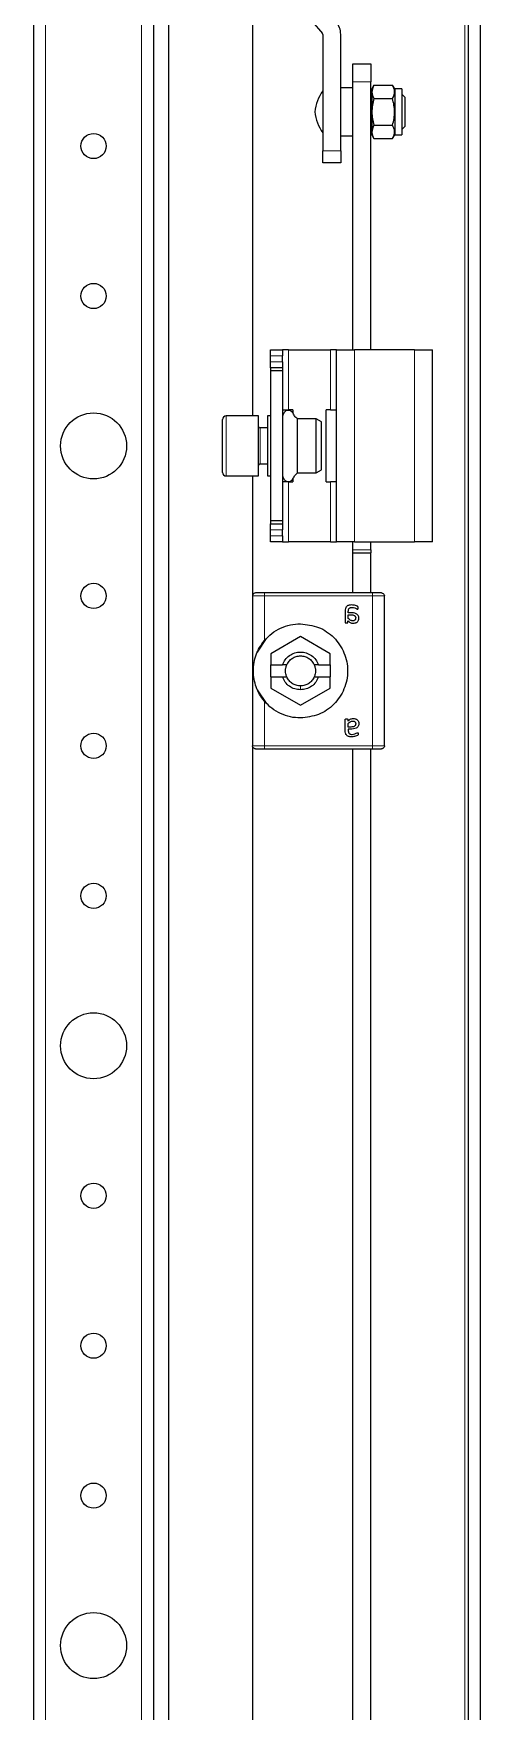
# Model space of a CAD drawing. Header units: millimetres. Extents: x -672 to 1653, y -981 to 741.
# Drawn here: x 1578 to 1652.5, y -597.9 to -318.2 of the extents above; entities that cross this region are included whole.
import ezdxf

# ---------------------------------------------------------------- set-up
doc = ezdxf.new("R2010")
doc.units = ezdxf.units.MM
doc.linetypes.add('SLD-Сплошная', pattern=[0])

msp = doc.modelspace()

# ---------------------------------------------------------------- linework, layer by layer
at = {"color": 7, "linetype": 'SLD-Сплошная', "lineweight": 25}
for p, q in [((1650.51, -864.41), (1650.51, 490.59)), ((1652.51, -864.41), (1652.51, 490.59)), ((1600.51, 454.59), (1600.51, -828.41)), ((1578.01, 430.59), (1578.01, -804.41)), ((1598.01, 430.59), (1598.01, -804.41)), ((1614.51, 8.09), (1614.51, -381.91)), ((1616.47, -306.79), (1626.16, -318.16)), ((1626.21, -318.29), (1626.21, -337.71)), ((1629.21, -337.71), (1629.21, -318.29)), ((1631.21, -326.21), (1631.21, -323.21)), ((1631.21, -323.21), (1634.21, -323.21)), ((1634.21, -323.21), (1634.21, -326.21)), ((1631.21, -327.21), (1629.21, -327.21)), ((1631.21, -370.91), (1631.21, -326.21)), ((1634.21, -370.91), (1634.21, -326.21)), ((1634.75, -326.76), (1634.41, -327.36)), ((1634.75, -326.76), (1637.86, -326.76)), ((1638.21, -327.36), (1637.86, -326.76)), ((1634.41, -328.26), (1634.21, -328.26)), ((1634.41, -327.36), (1634.41, -335.06)), ((1634.75, -328.99), (1637.86, -328.99)), ((1639.41, -327.36), (1638.21, -327.36)), ((1638.21, -327.36), (1638.21, -335.06)), ((1639.41, -327.36), (1639.41, -335.06)), ((1639.91, -328.76), (1639.41, -328.26)), ((1639.91, -328.76), (1639.91, -333.66)), ((1629.21, -335.21), (1631.21, -335.21)), ((1634.21, -334.16), (1634.41, -334.16)), ((1634.41, -335.06), (1634.75, -335.66)), ((1634.75, -333.44), (1637.86, -333.44)), ((1634.75, -335.66), (1637.86, -335.66)), ((1637.86, -335.66), (1638.21, -335.06)), ((1638.21, -335.06), (1639.41, -335.06)), ((1639.41, -334.16), (1639.91, -333.66)), ((1626.21, -339.71), (1626.21, -337.71)), ((1629.21, -337.71), (1629.21, -339.71)), ((1629.21, -339.71), (1626.21, -339.71)), ((1617.51, -371.91), (1617.51, -370.91)), ((1617.51, -370.91), (1619.51, -370.91)), ((1617.51, -372.91), (1617.51, -371.91)), ((1619.51, -370.91), (1619.51, -371.91)), ((1620.51, -370.91), (1619.51, -370.91)), ((1619.51, -372.91), (1619.51, -371.91)), ((1620.51, -370.91), (1627.51, -370.91)), ((1628.51, -370.91), (1627.51, -370.91)), ((1628.51, -402.91), (1628.51, -370.91)), ((1628.51, -370.91), (1631.51, -370.91)), ((1641.51, -370.91), (1631.51, -370.91)), ((1641.51, -370.91), (1644.51, -370.91)), ((1644.51, -402.91), (1644.51, -370.91)), ((1617.51, -373.91), (1617.51, -372.91)), ((1619.51, -373.91), (1617.51, -373.91)), ((1617.51, -373.91), (1617.51, -374.41)), ((1619.51, -374.41), (1617.51, -374.41)), ((1617.51, -374.41), (1617.51, -399.41)), ((1619.51, -372.91), (1619.51, -373.91)), ((1619.51, -373.91), (1619.51, -374.41)), ((1619.51, -374.41), (1619.51, -399.41)), ((1609.51, -391.31), (1609.51, -382.51)), ((1615.51, -381.91), (1610.11, -381.91)), ((1615.51, -391.91), (1615.51, -381.91)), ((1617.51, -381.91), (1617.01, -381.91)), ((1617.01, -381.91), (1617.01, -383.12)), ((1617.01, -383.12), (1617.01, -391.91)), ((1619.51, -380.91), (1620.51, -380.91)), ((1621.21, -380.91), (1620.51, -380.91)), ((1621.21, -380.91), (1621.21, -381.36)), ((1625.14, -382.41), (1622.01, -382.41)), ((1622.01, -391.41), (1622.01, -382.41)), ((1626.01, -382.91), (1625.14, -382.41)), ((1625.14, -391.41), (1625.14, -382.41)), ((1626.01, -390.91), (1626.01, -382.91)), ((1626.81, -392.91), (1626.81, -380.91)), ((1627.51, -380.91), (1626.81, -380.91)), ((1627.51, -380.91), (1628.51, -380.91)), ((1617.01, -383.91), (1615.76, -383.91)), ((1615.76, -389.91), (1617.01, -389.91)), ((1622.01, -391.41), (1625.14, -391.41)), ((1625.14, -391.41), (1626.01, -390.91)), ((1610.11, -391.91), (1615.51, -391.91)), ((1614.51, -391.91), (1614.51, -411.74)), ((1617.01, -391.91), (1617.51, -391.91)), ((1620.51, -392.91), (1619.51, -392.91)), ((1620.51, -392.91), (1621.21, -392.91)), ((1621.21, -392.46), (1621.21, -392.91)), ((1626.81, -392.91), (1627.51, -392.91)), ((1628.51, -392.91), (1627.51, -392.91)), ((1619.51, -399.41), (1617.51, -399.41)), ((1617.51, -399.41), (1617.51, -399.91)), ((1617.51, -399.91), (1619.51, -399.91)), ((1617.51, -400.91), (1617.51, -399.91)), ((1619.51, -399.41), (1619.51, -399.91)), ((1619.51, -399.91), (1619.51, -400.91)), ((1617.51, -401.91), (1617.51, -400.91)), ((1617.51, -402.91), (1617.51, -401.91)), ((1619.51, -401.91), (1619.51, -400.91)), ((1619.51, -401.91), (1619.51, -402.91)), ((1619.51, -402.91), (1617.51, -402.91)), ((1619.51, -402.91), (1620.51, -402.91)), ((1627.51, -402.91), (1620.51, -402.91)), ((1627.51, -402.91), (1628.51, -402.91)), ((1631.51, -402.91), (1628.51, -402.91)), ((1631.21, -404.21), (1631.21, -402.91)), ((1631.21, -404.71), (1631.21, -404.21)), ((1631.21, -404.71), (1634.21, -404.71)), ((1631.21, -411.41), (1631.21, -404.71)), ((1631.51, -402.91), (1641.51, -402.91)), ((1634.21, -404.21), (1634.21, -402.91)), ((1634.21, -404.21), (1634.21, -404.71)), ((1634.21, -411.41), (1634.21, -404.71)), ((1644.51, -402.91), (1641.51, -402.91)), ((1614.51, -411.91), (1614.51, -436.91)), ((1634.51, -411.41), (1616.51, -411.41)), ((1635.11, -411.41), (1634.86, -411.41)), ((1636.51, -436.91), (1636.51, -411.91)), ((1629.95, -414.45), (1629.95, -416.32)), ((1630.41, -416.32), (1630.41, -416.04)), ((1630.48, -414.71), (1630.48, -414.49)), ((1630.86, -414.71), (1630.48, -414.71)), ((1630.48, -415.06), (1630.91, -415.06)), ((1630.48, -415.65), (1630.48, -415.06)), ((1615.34, -421.29), (1616.84, -419.03)), ((1622.51, -418.7), (1617.56, -421.55)), ((1627.46, -421.55), (1622.51, -418.7)), ((1617.56, -421.55), (1617.56, -423.41)), ((1627.46, -423.41), (1627.46, -421.55)), ((1617.56, -423.41), (1619.52, -423.41)), ((1617.56, -425.41), (1617.56, -423.41)), ((1620.22, -423.41), (1619.52, -423.41)), ((1625.49, -423.41), (1624.8, -423.41)), ((1625.49, -423.41), (1627.46, -423.41)), ((1627.46, -423.41), (1627.46, -425.41)), ((1616.84, -429.8), (1615.34, -427.54)), ((1617.56, -425.41), (1617.56, -427.27)), ((1617.56, -425.41), (1619.52, -425.41)), ((1617.56, -427.27), (1622.51, -430.13)), ((1619.52, -425.41), (1620.22, -425.41)), ((1622.51, -430.13), (1627.46, -427.27)), ((1624.8, -425.41), (1625.49, -425.41)), ((1625.49, -425.41), (1627.46, -425.41)), ((1627.46, -427.27), (1627.46, -425.41)), ((1629.95, -434.37), (1629.95, -432.5)), ((1630.41, -432.51), (1630.41, -432.78)), ((1630.48, -433.77), (1630.48, -433.18)), ((1630.91, -433.77), (1630.48, -433.77)), ((1630.86, -434.12), (1630.48, -434.12)), ((1630.48, -434.12), (1630.48, -434.34)), ((1614.51, -437.09), (1614.51, -731.91)), ((1616.51, -437.41), (1634.51, -437.41)), ((1631.21, -720.91), (1631.21, -437.41)), ((1634.21, -720.91), (1634.21, -437.41)), ((1634.86, -437.41), (1635.11, -437.41))]:
    msp.add_line(p, q, dxfattribs=at)
at = {"color": 7, "linetype": 'SLD-Сплошная', "lineweight": 18}
for p, q in [((1649.91, 487.99), (1649.91, -861.81)), ((1580.01, 430.59), (1580.01, -804.41)), ((1596.01, 430.59), (1596.01, -804.41)), ((1634.21, -326.21), (1631.21, -326.21)), ((1626.21, -337.71), (1629.21, -337.71)), ((1619.51, -371.91), (1617.51, -371.91)), ((1620.51, -380.91), (1620.51, -370.91)), ((1627.51, -370.91), (1627.51, -380.91)), ((1631.51, -402.91), (1631.51, -370.91)), ((1641.51, -402.91), (1641.51, -370.91)), ((1617.51, -372.91), (1619.51, -372.91)), ((1610.11, -381.91), (1610.11, -391.91)), ((1615.76, -383.91), (1615.76, -385.38)), ((1615.76, -385.38), (1615.76, -389.91)), ((1620.51, -402.91), (1620.51, -392.91)), ((1627.51, -392.91), (1627.51, -402.91)), ((1619.51, -400.91), (1617.51, -400.91)), ((1617.51, -401.91), (1619.51, -401.91)), ((1631.21, -404.21), (1634.21, -404.21)), ((1616.51, -419.35), (1616.51, -411.91)), ((1616.51, -411.91), (1634.51, -411.91)), ((1634.51, -411.91), (1634.51, -436.91)), ((1622.51, -426.91), (1622.51, -427.56)), ((1616.51, -436.91), (1616.51, -429.47)), ((1634.51, -436.91), (1616.51, -436.91))]:
    msp.add_line(p, q, dxfattribs=at)
at = {"color": 7, "linetype": 'SLD-Сплошная', "lineweight": 25}
for centre, radius in [((1588.01, -336.91), 2.1), ((1588.01, -361.91), 2.1), ((1588.01, -386.91), 5.5), ((1588.01, -411.91), 2.1), ((1588.01, -436.91), 2.1), ((1588.01, -461.91), 2.1), ((1588.01, -486.91), 5.5), ((1588.01, -511.91), 2.1), ((1588.01, -536.91), 2.1), ((1588.01, -561.91), 2.1), ((1588.01, -586.91), 5.5)]:
    msp.add_circle(centre, radius, dxfattribs=at)
for centre, radius, start, end in [((1626.01, -318.29), 0.2, 0, 40.4367), ((1626.01, -318.29), 3.2, 0, 40.4367), ((1632.85, -332.17), 8, 146.1291, 173.1181), ((1632.85, -330.25), 8, 186.8819, 213.8709), ((1610.11, -382.51), 0.6, 90, 180), ((1615.76, -383.66), 0.25, 180, 270), ((1610.11, -391.31), 0.6, 180, 270), ((1615.76, -390.16), 0.25, 90, 180)]:
    msp.add_arc(centre, radius, start, end, dxfattribs=at)
for points, knots in [([(1634.75, -326.76), (1634.57, -327.16), (1634.24, -327.9), (1634.59, -328.64), (1634.75, -328.99)], [0, 0, 0, 0, 0.534707, 1, 1, 1, 1]), ([(1637.86, -328.99), (1638.04, -328.59), (1638.38, -327.85), (1638.02, -327.11), (1637.86, -326.76)], [0, 0, 0, 0, 0.534707, 1, 1, 1, 1]), ([(1634.75, -328.99), (1634.58, -329.74), (1634.24, -331.23), (1634.58, -332.71), (1634.75, -333.44)], [0, 0, 0, 0, 0.508481, 1, 1, 1, 1]), ([(1637.86, -333.44), (1638.03, -332.68), (1638.38, -331.2), (1638.03, -329.72), (1637.86, -328.99)], [0, 0, 0, 0, 0.508481, 1, 1, 1, 1]), ([(1634.75, -333.44), (1634.57, -333.83), (1634.24, -334.58), (1634.59, -335.32), (1634.75, -335.66)], [0, 0, 0, 0, 0.534707, 1, 1, 1, 1]), ([(1637.86, -335.66), (1638.04, -335.26), (1638.38, -334.52), (1638.02, -333.78), (1637.86, -333.44)], [0, 0, 0, 0, 0.534707, 1, 1, 1, 1]), ([(1622.01, -382.41), (1621.83, -382.26), (1621.48, -381.95), (1621.29, -381.38), (1620.93, -381.08), (1620.59, -380.95), (1620.23, -380.98), (1619.88, -381.17), (1619.63, -381.53), (1619.55, -381.83), (1619.51, -381.98)], [0, 0, 0, 0, 0.185676, 0.371025, 0.466937, 0.562172, 0.656347, 0.751553, 0.873842, 1, 1, 1, 1]), ([(1619.51, -391.84), (1619.55, -391.99), (1619.63, -392.29), (1619.88, -392.65), (1620.23, -392.84), (1620.59, -392.88), (1620.93, -392.75), (1621.29, -392.44), (1621.48, -391.87), (1621.83, -391.57), (1622.01, -391.41)], [0, 0, 0, 0, 0.126158, 0.248447, 0.343653, 0.437828, 0.533063, 0.628975, 0.814324, 1, 1, 1, 1]), ([(1631.06, -413.41), (1630.91, -413.42), (1630.69, -413.43), (1630.41, -413.52), (1630.22, -413.64), (1630.08, -413.81), (1629.97, -414.08), (1629.96, -414.31), (1629.95, -414.45)], [0, 0, 0, 0, 0.250089, 0.382495, 0.500259, 0.622163, 0.750133, 1, 1, 1, 1]), ([(1630.48, -414.49), (1630.48, -414.4), (1630.49, -414.26), (1630.55, -414.09), (1630.62, -413.98), (1630.73, -413.9), (1630.85, -413.85), (1630.98, -413.83), (1631.07, -413.83), (1631.12, -413.82)], [0, 0, 0, 0, 0.2500234, 0.3825388, 0.4998022, 0.6208378, 0.7496523, 0.8747773, 1, 1, 1, 1]), ([(1632.12, -413.91), (1632.13, -413.85), (1632.13, -413.77), (1632.06, -413.68), (1631.92, -413.59), (1631.6, -413.46), (1631.27, -413.43), (1631.06, -413.41)], [0, 0, 0, 0, 0.1246927, 0.1871822, 0.2497734, 0.5000394, 1, 1, 1, 1]), ([(1631.12, -413.82), (1631.28, -413.84), (1631.52, -413.87), (1631.77, -413.99), (1631.9, -414.06), (1631.97, -414.11), (1632.01, -414.11), (1632.02, -414.12)], [0, 0, 0, 0, 0.4987, 0.749508, 0.874949, 0.946783, 1, 1, 1, 1]), ([(1632.02, -414.12), (1632.03, -414.12), (1632.05, -414.11), (1632.07, -414.1), (1632.08, -414.09), (1632.1, -414.07), (1632.12, -414.03), (1632.12, -413.99), (1632.12, -413.94), (1632.12, -413.92), (1632.12, -413.91)], [0, 0, 0, 0, 0.128825, 0.180169, 0.243397, 0.36986, 0.499864, 0.749649, 0.843476, 1, 1, 1, 1]), ([(1629.95, -416.32), (1629.95, -416.33), (1629.95, -416.35), (1629.96, -416.37), (1629.99, -416.39), (1630.06, -416.41), (1630.13, -416.41), (1630.18, -416.41)], [0, 0, 0, 0, 0.124881, 0.183376, 0.250934, 0.500336, 1, 1, 1, 1]), ([(1630.18, -416.41), (1630.22, -416.41), (1630.29, -416.41), (1630.37, -416.39), (1630.39, -416.37), (1630.4, -416.35), (1630.41, -416.33), (1630.41, -416.32)], [0, 0, 0, 0, 0.499718, 0.749437, 0.810587, 0.875078, 1, 1, 1, 1]), ([(1630.41, -416.04), (1630.53, -416.15), (1630.72, -416.33), (1630.99, -416.43), (1631.16, -416.47), (1631.24, -416.47), (1631.28, -416.47)], [0, 0, 0, 0, 0.499113, 0.749325, 0.874665, 1, 1, 1, 1]), ([(1631.2, -416.06), (1631.13, -416.05), (1630.98, -416.04), (1630.72, -415.91), (1630.58, -415.75), (1630.48, -415.65)], [0, 0, 0, 0, 0.249939, 0.499864, 1, 1, 1, 1]), ([(1632.24, -415.63), (1632.24, -415.55), (1632.23, -415.39), (1632.13, -415.18), (1631.98, -415), (1631.71, -414.83), (1631.33, -414.72), (1631.01, -414.71), (1630.86, -414.71)], [0, 0, 0, 0, 0.125049, 0.249886, 0.370856, 0.49982, 0.749609, 1, 1, 1, 1]), ([(1630.91, -415.06), (1631.01, -415.06), (1631.19, -415.07), (1631.41, -415.13), (1631.56, -415.22), (1631.65, -415.33), (1631.71, -415.45), (1631.71, -415.54), (1631.71, -415.59)], [0, 0, 0, 0, 0.279652, 0.500248, 0.629485, 0.750186, 0.875763, 1, 1, 1, 1]), ([(1631.71, -415.59), (1631.71, -415.65), (1631.7, -415.75), (1631.64, -415.87), (1631.57, -415.94), (1631.49, -416), (1631.4, -416.04), (1631.3, -416.06), (1631.23, -416.06), (1631.2, -416.06)], [0, 0, 0, 0, 0.249168, 0.373635, 0.49939, 0.619394, 0.749656, 0.87477, 1, 1, 1, 1]), ([(1631.28, -416.47), (1631.4, -416.46), (1631.59, -416.45), (1631.81, -416.37), (1631.97, -416.27), (1632.09, -416.14), (1632.22, -415.93), (1632.23, -415.75), (1632.24, -415.63)], [0, 0, 0, 0, 0.25007, 0.379181, 0.500499, 0.62417, 0.750842, 1, 1, 1, 1]), ([(1616.51, -429.47), (1616.22, -429.1), (1615.65, -428.34), (1615.09, -427.09), (1614.74, -425.82), (1614.61, -424.41), (1614.74, -423.01), (1615.09, -421.73), (1615.65, -420.48), (1616.22, -419.73), (1616.51, -419.35)], [0, 0, 0, 0, 0.125762, 0.25037, 0.375307, 0.500139, 0.62481, 0.749763, 0.874888, 1, 1, 1, 1]), ([(1629.95, -432.5), (1629.95, -432.49), (1629.95, -432.48), (1629.96, -432.46), (1629.99, -432.44), (1630.06, -432.41), (1630.13, -432.41), (1630.18, -432.41)], [0, 0, 0, 0, 0.124884, 0.186377, 0.250914, 0.500322, 1, 1, 1, 1]), ([(1630.18, -432.41), (1630.22, -432.41), (1630.28, -432.41), (1630.35, -432.43), (1630.38, -432.44), (1630.39, -432.46), (1630.4, -432.48), (1630.41, -432.49), (1630.41, -432.51)], [0, 0, 0, 0, 0.499162, 0.644242, 0.749698, 0.813605, 0.875217, 1, 1, 1, 1]), ([(1630.41, -432.78), (1630.53, -432.67), (1630.72, -432.5), (1631.03, -432.37), (1631.2, -432.36), (1631.28, -432.35)], [0, 0, 0, 0, 0.499364, 0.749701, 1, 1, 1, 1]), ([(1630.48, -433.18), (1630.58, -433.07), (1630.72, -432.92), (1630.95, -432.8), (1631.09, -432.77), (1631.16, -432.77), (1631.2, -432.77)], [0, 0, 0, 0, 0.4997651, 0.7495043, 0.8747708, 1, 1, 1, 1]), ([(1632.24, -433.2), (1632.24, -433.24), (1632.24, -433.31), (1632.21, -433.47), (1632.13, -433.65), (1631.98, -433.83), (1631.71, -434), (1631.33, -434.1), (1631.01, -434.11), (1630.86, -434.12)], [0, 0, 0, 0, 0.062637, 0.125278, 0.250072, 0.374841, 0.499994, 0.749696, 1, 1, 1, 1]), ([(1631.71, -433.24), (1631.71, -433.28), (1631.7, -433.37), (1631.65, -433.5), (1631.56, -433.6), (1631.41, -433.69), (1631.19, -433.76), (1631.01, -433.76), (1630.91, -433.77)], [0, 0, 0, 0, 0.124446, 0.249795, 0.37, 0.499734, 0.719932, 1, 1, 1, 1]), ([(1631.2, -432.77), (1631.27, -432.77), (1631.36, -432.78), (1631.49, -432.82), (1631.57, -432.88), (1631.64, -432.95), (1631.68, -433.04), (1631.71, -433.14), (1631.71, -433.2), (1631.71, -433.24)], [0, 0, 0, 0, 0.2496231, 0.3771401, 0.499734, 0.6227303, 0.7498125, 0.8748762, 1, 1, 1, 1]), ([(1631.28, -432.35), (1631.4, -432.36), (1631.59, -432.37), (1631.81, -432.46), (1631.97, -432.55), (1632.09, -432.68), (1632.22, -432.89), (1632.23, -433.08), (1632.24, -433.2)], [0, 0, 0, 0, 0.25007, 0.379559, 0.500499, 0.624556, 0.750843, 1, 1, 1, 1]), ([(1631.06, -435.41), (1630.99, -435.41), (1630.84, -435.41), (1630.62, -435.37), (1630.41, -435.3), (1630.22, -435.18), (1630.08, -435.01), (1629.97, -434.74), (1629.96, -434.52), (1629.95, -434.37)], [0, 0, 0, 0, 0.125255, 0.250437, 0.383066, 0.500493, 0.622629, 0.75025, 1, 1, 1, 1]), ([(1630.48, -434.34), (1630.48, -434.38), (1630.48, -434.47), (1630.5, -434.6), (1630.55, -434.73), (1630.62, -434.84), (1630.73, -434.92), (1630.89, -434.99), (1631.03, -435), (1631.12, -435)], [0, 0, 0, 0, 0.125295, 0.250514, 0.383518, 0.50035, 0.621938, 0.750243, 1, 1, 1, 1]), ([(1632.12, -434.92), (1632.12, -434.94), (1632.12, -435), (1632.11, -435.08), (1632.06, -435.14), (1631.92, -435.23), (1631.6, -435.36), (1631.27, -435.39), (1631.06, -435.41)], [0, 0, 0, 0, 0.062686, 0.125173, 0.187628, 0.250185, 0.500314, 1, 1, 1, 1]), ([(1631.12, -435), (1631.28, -434.99), (1631.59, -434.96), (1631.85, -434.75), (1632.01, -434.71), (1632.02, -434.71)], [0, 0, 0, 0, 0.498852, 0.946609, 1, 1, 1, 1]), ([(1632.02, -434.71), (1632.03, -434.71), (1632.05, -434.71), (1632.07, -434.72), (1632.08, -434.73), (1632.1, -434.76), (1632.12, -434.82), (1632.12, -434.87), (1632.12, -434.92)], [0, 0, 0, 0, 0.13107, 0.182437, 0.243796, 0.371388, 0.500442, 1, 1, 1, 1])]:
    msp.add_open_spline(points, degree=3, knots=knots, dxfattribs=at)
for points in [[(1615.01, -411.41), (1614.94, -411.42), (1614.81, -411.43), (1614.65, -411.55), (1614.53, -411.72), (1614.51, -411.85), (1614.51, -411.91)], [(1616.51, -411.41), (1616.31, -411.41), (1615.92, -411.41), (1615.42, -411.41), (1615.07, -411.41), (1615.03, -411.41), (1615.01, -411.41)], [(1636.01, -411.41), (1635.98, -411.41), (1635.94, -411.41), (1635.59, -411.41), (1635.1, -411.41), (1634.7, -411.41), (1634.51, -411.41)], [(1636.01, -411.41), (1636.07, -411.42), (1636.2, -411.43), (1636.37, -411.55), (1636.48, -411.72), (1636.5, -411.85), (1636.51, -411.91)], [(1616.51, -419.35), (1616.9, -418.94), (1617.69, -418.11), (1619.18, -417.24), (1620.8, -416.67), (1621.94, -416.6), (1622.51, -416.56)], [(1622.51, -416.56), (1623.53, -416.68), (1625.59, -416.92), (1628.2, -418.73), (1629.95, -421.33), (1630.56, -424.41), (1629.95, -427.5), (1628.2, -430.09), (1625.59, -431.91), (1623.53, -432.14), (1622.51, -432.26)], [(1619.52, -423.41), (1619.65, -423.11), (1619.92, -422.51), (1620.64, -421.82), (1621.52, -421.36), (1622.51, -421.21), (1623.49, -421.36), (1624.37, -421.82), (1625.1, -422.51), (1625.36, -423.11), (1625.49, -423.41)], [(1620.22, -423.41), (1620.33, -423.2), (1620.56, -422.77), (1621.12, -422.29), (1621.78, -421.97), (1622.27, -421.93), (1622.51, -421.91)], [(1622.51, -421.91), (1622.75, -421.93), (1623.23, -421.97), (1623.89, -422.29), (1624.45, -422.77), (1624.68, -423.2), (1624.8, -423.41)], [(1620.22, -425.41), (1620.16, -425.25), (1620.04, -424.93), (1619.99, -424.41), (1620.04, -423.9), (1620.16, -423.57), (1620.22, -423.41)], [(1624.8, -423.41), (1624.86, -423.57), (1624.98, -423.9), (1625.02, -424.41), (1624.98, -424.93), (1624.86, -425.25), (1624.8, -425.41)], [(1622.51, -427.56), (1622.18, -427.53), (1621.52, -427.47), (1620.64, -427.01), (1619.92, -426.32), (1619.65, -425.71), (1619.52, -425.41)], [(1622.51, -426.91), (1622.27, -426.89), (1621.78, -426.85), (1621.12, -426.53), (1620.56, -426.05), (1620.33, -425.63), (1620.22, -425.41)], [(1625.49, -425.41), (1625.36, -425.71), (1625.1, -426.32), (1624.37, -427.01), (1623.49, -427.47), (1622.83, -427.53), (1622.51, -427.56)], [(1624.8, -425.41), (1624.68, -425.63), (1624.45, -426.05), (1623.89, -426.53), (1623.23, -426.85), (1622.75, -426.89), (1622.51, -426.91)], [(1622.51, -432.26), (1621.94, -432.23), (1620.8, -432.16), (1619.18, -431.58), (1617.69, -430.71), (1616.9, -429.89), (1616.51, -429.47)], [(1615.01, -437.41), (1614.94, -437.4), (1614.81, -437.39), (1614.65, -437.27), (1614.53, -437.11), (1614.51, -436.98), (1614.51, -436.91)], [(1615.01, -437.41), (1615.03, -437.41), (1615.07, -437.41), (1615.42, -437.41), (1615.92, -437.41), (1616.31, -437.41), (1616.51, -437.41)], [(1634.51, -437.41), (1634.7, -437.41), (1635.1, -437.41), (1635.59, -437.41), (1635.94, -437.41), (1635.98, -437.41), (1636.01, -437.41)], [(1636.51, -436.91), (1636.5, -436.98), (1636.48, -437.11), (1636.37, -437.27), (1636.2, -437.39), (1636.07, -437.4), (1636.01, -437.41)]]:
    msp.add_open_spline(points, degree=3, dxfattribs=at)
at = {"color": 7, "linetype": 'SLD-Сплошная', "lineweight": 18}
for points in [[(1616.51, -411.91), (1616.25, -411.91), (1615.72, -411.91), (1615.06, -411.91), (1614.6, -411.91), (1614.54, -411.91), (1614.51, -411.91)], [(1616.51, -411.41), (1616.51, -411.42), (1616.51, -411.43), (1616.51, -411.55), (1616.51, -411.72), (1616.51, -411.85), (1616.51, -411.91)], [(1634.51, -411.91), (1634.51, -411.85), (1634.51, -411.72), (1634.51, -411.55), (1634.51, -411.43), (1634.51, -411.42), (1634.51, -411.41)], [(1636.51, -411.91), (1636.48, -411.91), (1636.42, -411.91), (1635.95, -411.91), (1635.29, -411.91), (1634.77, -411.91), (1634.51, -411.91)], [(1614.51, -436.91), (1614.54, -436.91), (1614.6, -436.91), (1615.06, -436.91), (1615.72, -436.91), (1616.25, -436.91), (1616.51, -436.91)], [(1616.51, -436.91), (1616.51, -436.98), (1616.51, -437.11), (1616.51, -437.27), (1616.51, -437.39), (1616.51, -437.4), (1616.51, -437.41)], [(1634.51, -437.41), (1634.51, -437.4), (1634.51, -437.39), (1634.51, -437.27), (1634.51, -437.11), (1634.51, -436.98), (1634.51, -436.91)], [(1634.51, -436.91), (1634.77, -436.91), (1635.29, -436.91), (1635.95, -436.91), (1636.42, -436.91), (1636.48, -436.91), (1636.51, -436.91)]]:
    msp.add_open_spline(points, degree=3, dxfattribs=at)

doc.saveas('drawing.dxf')
